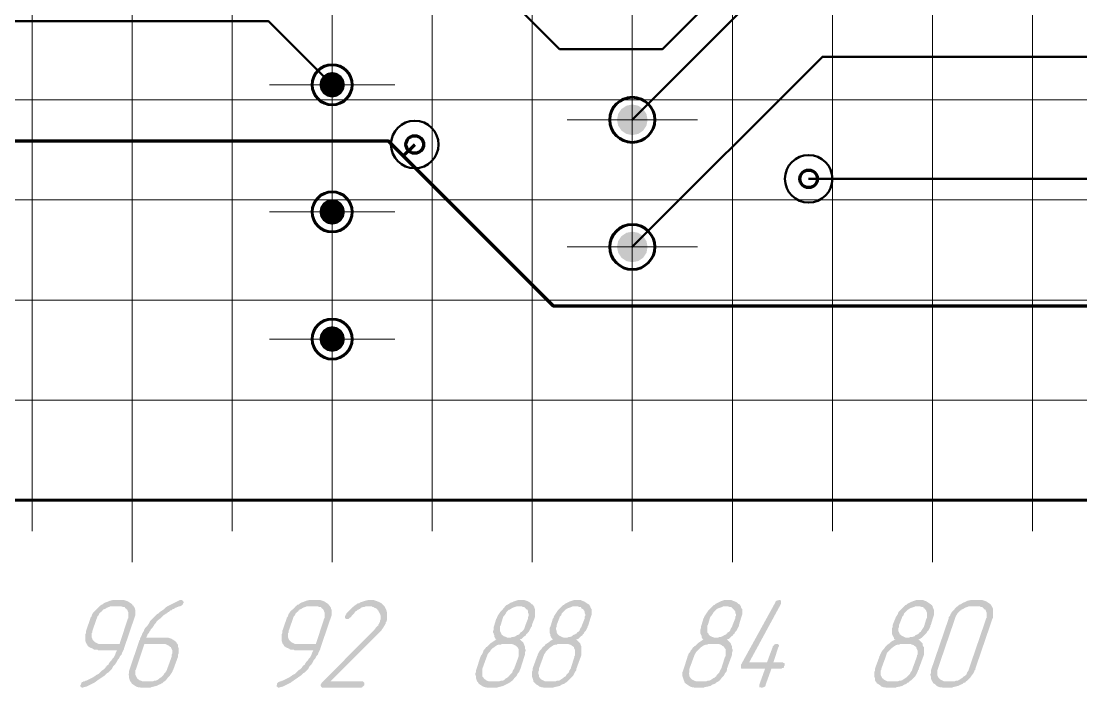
# Model space of a CAD drawing. Extents: x 260 to 1101, y 70 to 664.
# Drawn here: x 853.82 to 896.17, y 375.29 to 401.93 of the extents above; entities that cross this region are included whole.
import ezdxf

# ---------------------------------------------------------------- set-up
doc = ezdxf.new("R2010")
doc.units = 0
doc.header["$MEASUREMENT"] = 0
doc.layers.add('PDF _Геометрия', color=7, linetype='CONTINUOUS')
doc.layers.add('PDF _Сплошная заливка', color=7, linetype='CONTINUOUS')

msp = doc.modelspace()

# ---------------------------------------------------------------- hatches: boundary and pattern name
at = {"layer": 'PDF _Сплошная заливка', "transparency": 33554559}
for points in [[(866.252, 399.386), (866.252, 399.896), (866.057, 399.857), (865.892, 399.747), (865.782, 399.581), (865.743, 399.386)], [(866.252, 399.386), (866.252, 398.876), (866.447, 398.915), (866.613, 399.026), (866.723, 399.191), (866.762, 399.386)], [(878.248, 397.986), (878.859, 397.986), (878.813, 398.22), (878.681, 398.419), (878.482, 398.551), (878.248, 398.598)], [(878.248, 397.986), (878.248, 397.375), (878.482, 397.421), (878.681, 397.554), (878.813, 397.752), (878.859, 397.986)], [(866.252, 394.306), (866.252, 394.816), (866.057, 394.777), (865.892, 394.667), (865.782, 394.501), (865.743, 394.306)], [(866.252, 394.306), (866.252, 393.796), (866.447, 393.835), (866.613, 393.946), (866.723, 394.111), (866.762, 394.306)], [(878.248, 392.906), (878.859, 392.906), (878.813, 393.14), (878.681, 393.339), (878.482, 393.471), (878.248, 393.518)], [(878.248, 392.906), (878.248, 392.295), (878.482, 392.341), (878.681, 392.474), (878.813, 392.672), (878.859, 392.906)], [(866.252, 389.226), (866.252, 389.736), (866.057, 389.697), (865.892, 389.587), (865.782, 389.421), (865.743, 389.226)], [(866.252, 389.226), (866.252, 388.716), (866.447, 388.755), (866.613, 388.866), (866.723, 389.031), (866.762, 389.226)], [(867.837, 378.797), (867.862, 378.797), (867.913, 378.797), (867.989, 378.772), (868.065, 378.746), (868.167, 378.696), (868.218, 378.67), (868.243, 378.645), (868.294, 378.594), (868.345, 378.543), (868.345, 378.543), (868.345, 378.543), (868.345, 378.518), (868.37, 378.518), (868.37, 378.492), (868.395, 378.442), (868.421, 378.391), (868.446, 378.289), (868.446, 378.188), (868.446, 378.137), (868.446, 378.061), (868.446, 378.01), (868.421, 377.934), (868.421, 377.934), (868.421, 377.934), (868.395, 377.908), (868.395, 377.857), (868.37, 377.832), (868.345, 377.781), (868.294, 377.705), (868.294, 377.68), (868.294, 377.68), (868.268, 377.654), (868.243, 377.629), (868.218, 377.578), (868.167, 377.527), (868.116, 377.476), (868.065, 377.426), (866.186, 375.546), (867.456, 375.546), (867.481, 375.546), (867.507, 375.521), (867.532, 375.495), (867.532, 375.495), (867.532, 375.495), (867.532, 375.444), (867.532, 375.419), (867.532, 375.419), (867.532, 375.394), (867.507, 375.368), (867.481, 375.343), (867.456, 375.343), (867.456, 375.317), (867.405, 375.292), (867.38, 375.292), (865.882, 375.292), (865.856, 375.292), (865.831, 375.317), (865.805, 375.343), (865.805, 375.343), (865.805, 375.368), (865.78, 375.394), (865.805, 375.444), (865.805, 375.444), (865.805, 375.444), (865.831, 375.47), (865.831, 375.495), (867.913, 377.578), (867.989, 377.68), (868.065, 377.756), (868.065, 377.756), (868.065, 377.781), (868.091, 377.781), (868.091, 377.807), (868.141, 377.883), (868.167, 377.934), (868.167, 377.934), (868.167, 377.959), (868.167, 377.984), (868.192, 378.035), (868.192, 378.086), (868.192, 378.162), (868.167, 378.238), (868.141, 378.289), (868.116, 378.34), (868.091, 378.365), (868.091, 378.365), (868.091, 378.391), (868.065, 378.391), (868.065, 378.416), (868.04, 378.442), (868.014, 378.467), (867.938, 378.492), (867.938, 378.492), (867.913, 378.518), (867.887, 378.518), (867.862, 378.518), (867.837, 378.543), (867.786, 378.543), (867.71, 378.543), (867.684, 378.543), (867.634, 378.543), (867.583, 378.543), (867.532, 378.518), (867.481, 378.518), (867.405, 378.492), (867.354, 378.442), (867.329, 378.442), (867.304, 378.416), (867.278, 378.416), (867.227, 378.365), (867.176, 378.34), (867.126, 378.264), (867.05, 378.188), (866.999, 378.111), (866.999, 378.111), (866.973, 378.111), (866.948, 378.086), (866.923, 378.061), (866.923, 378.061), (866.923, 378.061), (866.897, 378.035), (866.846, 378.035), (866.846, 378.035), (866.821, 378.035), (866.796, 378.061), (866.77, 378.061), (866.77, 378.086), (866.77, 378.086), (866.77, 378.137), (866.77, 378.162), (866.796, 378.213), (866.796, 378.213), (866.796, 378.213), (866.821, 378.238), (866.821, 378.264), (866.872, 378.315), (866.923, 378.365), (866.999, 378.442), (867.075, 378.518), (867.176, 378.594), (867.278, 378.67), (867.278, 378.67), (867.278, 378.67), (867.304, 378.67), (867.329, 378.67), (867.354, 378.696), (867.43, 378.721), (867.507, 378.746), (867.583, 378.772), (867.684, 378.797), (867.786, 378.797), (867.811, 378.797)], [(884.138, 378.797), (884.163, 378.797), (884.189, 378.772), (884.189, 378.772), (884.189, 378.746), (884.189, 378.721), (884.189, 378.67), (884.189, 378.645), (882.919, 376.308), (883.63, 376.308), (883.858, 376.918), (883.858, 376.918), (883.858, 376.943), (883.884, 376.968), (883.909, 376.994), (883.909, 376.994), (883.909, 377.019), (883.935, 377.019), (883.985, 377.045), (884.011, 377.045), (884.011, 377.045), (884.036, 377.045), (884.062, 377.045), (884.087, 377.019), (884.087, 377.019), (884.112, 376.994), (884.112, 376.968), (884.087, 376.918), (883.884, 376.308), (884.265, 376.308), (884.29, 376.283), (884.316, 376.283), (884.341, 376.257), (884.341, 376.257), (884.341, 376.232), (884.341, 376.206), (884.341, 376.181), (884.341, 376.181), (884.316, 376.156), (884.316, 376.13), (884.29, 376.079), (884.265, 376.079), (884.239, 376.079), (884.214, 376.054), (884.189, 376.054), (883.808, 376.054), (883.579, 375.419), (883.579, 375.419), (883.579, 375.394), (883.554, 375.343), (883.503, 375.317), (883.503, 375.317), (883.478, 375.317), (883.452, 375.292), (883.427, 375.292), (883.401, 375.292), (883.401, 375.292), (883.376, 375.317), (883.351, 375.317), (883.325, 375.317), (883.325, 375.343), (883.325, 375.368), (883.325, 375.419), (883.554, 376.054), (882.665, 376.054), (882.64, 376.054), (882.614, 376.054), (882.589, 376.079), (882.589, 376.079), (882.589, 376.105), (882.589, 376.13), (882.589, 376.181), (882.589, 376.206), (883.96, 378.696), (883.96, 378.696), (883.96, 378.721), (883.985, 378.746), (884.011, 378.772), (884.112, 378.797), (884.112, 378.797)]]:
    msp.add_hatch(color=256, dxfattribs=at).paths.add_polyline_path(points)
at = {"layer": 'PDF _Сплошная заливка', "true_color": 0xffffff, "transparency": 33554559}
for points in [[(866.762, 399.386), (866.723, 399.581), (866.613, 399.747), (866.447, 399.857), (866.252, 399.896), (866.252, 399.386)], [(865.743, 399.386), (865.782, 399.191), (865.892, 399.026), (866.057, 398.915), (866.252, 398.876), (866.252, 399.386)], [(878.248, 398.598), (878.014, 398.551), (877.816, 398.419), (877.683, 398.22), (877.636, 397.986), (878.248, 397.986)], [(877.636, 397.986), (877.683, 397.752), (877.816, 397.554), (878.014, 397.421), (878.248, 397.375), (878.248, 397.986)], [(866.762, 394.306), (866.723, 394.501), (866.613, 394.667), (866.447, 394.777), (866.252, 394.816), (866.252, 394.306)], [(865.743, 394.306), (865.782, 394.111), (865.892, 393.946), (866.057, 393.835), (866.252, 393.796), (866.252, 394.306)], [(878.248, 393.518), (878.014, 393.471), (877.816, 393.339), (877.683, 393.14), (877.636, 392.906), (878.248, 392.906)], [(877.636, 392.906), (877.683, 392.672), (877.816, 392.474), (878.014, 392.341), (878.248, 392.295), (878.248, 392.906)], [(866.762, 389.226), (866.723, 389.421), (866.613, 389.587), (866.447, 389.697), (866.252, 389.736), (866.252, 389.226)], [(865.743, 389.226), (865.782, 389.031), (865.892, 388.866), (866.057, 388.755), (866.252, 388.716), (866.252, 389.226)]]:
    msp.add_hatch(color=7, dxfattribs=at).paths.add_polyline_path(points)
at = {"layer": 'PDF _Сплошная заливка', "transparency": 33554559}
h = msp.add_hatch(color=256, dxfattribs=at)
h.paths.add_polyline_path([(857.756, 378.543), (857.477, 378.543), (857.426, 378.543), (857.376, 378.543), (857.325, 378.518), (857.249, 378.492), (857.172, 378.442), (857.096, 378.416), (857.096, 378.391), (857.071, 378.391), (857.045, 378.34), (856.995, 378.315), (856.944, 378.264), (856.919, 378.188), (856.868, 378.137), (856.842, 378.061), (856.665, 377.553), (856.665, 377.527), (856.665, 377.502), (856.639, 377.476), (856.639, 377.426), (856.639, 377.375), (856.639, 377.324), (856.665, 377.248), (856.69, 377.197), (856.69, 377.197), (856.715, 377.172), (856.741, 377.146), (856.766, 377.121), (856.817, 377.095), (856.868, 377.07), (856.919, 377.045), (856.995, 377.045), (857.756, 377.045), (858.086, 378.061), (858.086, 378.061), (858.112, 378.086), (858.112, 378.137), (858.112, 378.162), (858.112, 378.238), (858.112, 378.289), (858.086, 378.34), (858.061, 378.416), (858.061, 378.416), (858.036, 378.416), (858.036, 378.442), (857.985, 378.467), (857.96, 378.518), (857.909, 378.518), (857.833, 378.543)], flags=0)
h.paths.add_polyline_path([(857.883, 378.797), (857.934, 378.797), (858.01, 378.772), (858.086, 378.746), (858.163, 378.696), (858.239, 378.645), (858.264, 378.619), (858.29, 378.569), (858.315, 378.569), (858.315, 378.569), (858.315, 378.543), (858.34, 378.518), (858.366, 378.467), (858.366, 378.442), (858.391, 378.391), (858.391, 378.34), (858.391, 378.213), (858.366, 378.137), (858.34, 378.061), (857.96, 376.943), (857.96, 376.943), (857.96, 376.918), (857.934, 376.892), (857.934, 376.841), (857.909, 376.791), (857.883, 376.74), (857.858, 376.689), (857.833, 376.613), (857.782, 376.562), (857.731, 376.46), (857.68, 376.41), (857.629, 376.308), (857.579, 376.232), (857.502, 376.156), (857.452, 376.054), (857.376, 375.978), (857.376, 375.978), (857.35, 375.952), (857.325, 375.927), (857.299, 375.902), (857.249, 375.876), (857.198, 375.825), (857.147, 375.775), (857.071, 375.724), (856.995, 375.673), (856.919, 375.622), (856.817, 375.546), (856.741, 375.495), (856.639, 375.444), (856.538, 375.394), (856.436, 375.343), (856.335, 375.317), (856.258, 375.292), (856.258, 375.292), (856.258, 375.292), (856.233, 375.317), (856.208, 375.343), (856.182, 375.343), (856.182, 375.368), (856.182, 375.394), (856.208, 375.419), (856.208, 375.444), (856.208, 375.444), (856.233, 375.47), (856.233, 375.495), (856.233, 375.495), (856.258, 375.521), (856.284, 375.521), (856.309, 375.546), (856.309, 375.546), (856.335, 375.546), (856.36, 375.546), (856.385, 375.571), (856.411, 375.571), (856.461, 375.597), (856.512, 375.622), (856.563, 375.648), (856.665, 375.698), (856.715, 375.724), (856.792, 375.775), (856.792, 375.775), (856.817, 375.8), (856.868, 375.825), (856.919, 375.851), (856.969, 375.902), (857.045, 375.978), (857.122, 376.029), (857.198, 376.105), (857.198, 376.13), (857.223, 376.13), (857.249, 376.181), (857.299, 376.206), (857.325, 376.257), (857.376, 376.333), (857.426, 376.384), (857.477, 376.46), (857.477, 376.46), (857.502, 376.486), (857.528, 376.511), (857.553, 376.562), (857.579, 376.613), (857.604, 376.689), (857.629, 376.74), (857.655, 376.791), (856.893, 376.791), (856.868, 376.816), (856.817, 376.816), (856.741, 376.816), (856.665, 376.867), (856.588, 376.892), (856.512, 376.943), (856.487, 376.968), (856.461, 377.019), (856.461, 377.019), (856.461, 377.019), (856.436, 377.045), (856.411, 377.095), (856.385, 377.172), (856.385, 377.248), (856.385, 377.324), (856.385, 377.426), (856.411, 377.476), (856.411, 377.553), (856.588, 378.061), (856.588, 378.061), (856.588, 378.061), (856.588, 378.086), (856.614, 378.111), (856.639, 378.162), (856.665, 378.238), (856.715, 378.315), (856.792, 378.391), (856.893, 378.492), (856.969, 378.569), (856.995, 378.569), (856.995, 378.594), (857.02, 378.594), (857.02, 378.619), (857.071, 378.619), (857.096, 378.645), (857.172, 378.696), (857.249, 378.721), (857.376, 378.772), (857.477, 378.797), (857.528, 378.797)], flags=0)
h = msp.add_hatch(color=256, dxfattribs=at)
h.paths.add_polyline_path([(859.508, 377.045), (858.747, 377.045), (858.417, 376.054), (858.417, 376.029), (858.391, 376.003), (858.391, 375.978), (858.391, 375.927), (858.391, 375.876), (858.391, 375.8), (858.417, 375.749), (858.442, 375.698), (858.442, 375.698), (858.467, 375.673), (858.467, 375.648), (858.518, 375.622), (858.544, 375.597), (858.62, 375.571), (858.67, 375.546), (858.747, 375.546), (859.026, 375.546), (859.077, 375.546), (859.128, 375.571), (859.178, 375.571), (859.254, 375.597), (859.331, 375.648), (859.381, 375.698), (859.407, 375.698), (859.432, 375.724), (859.458, 375.749), (859.508, 375.8), (859.534, 375.851), (859.585, 375.902), (859.635, 375.978), (859.661, 376.054), (859.838, 376.537), (859.838, 376.562), (859.838, 376.587), (859.838, 376.613), (859.864, 376.664), (859.864, 376.714), (859.864, 376.791), (859.838, 376.841), (859.813, 376.892), (859.813, 376.918), (859.788, 376.918), (859.762, 376.943), (859.737, 376.968), (859.686, 376.994), (859.635, 377.019), (859.585, 377.045)], flags=0)
h.paths.add_polyline_path([(860.27, 378.797), (860.27, 378.772), (860.295, 378.746), (860.295, 378.746), (860.321, 378.721), (860.321, 378.696), (860.295, 378.67), (860.295, 378.67), (860.295, 378.645), (860.27, 378.619), (860.27, 378.619), (860.27, 378.594), (860.245, 378.594), (860.219, 378.569), (860.169, 378.543), (860.118, 378.543), (860.067, 378.518), (859.94, 378.467), (859.94, 378.442), (859.915, 378.442), (859.889, 378.442), (859.864, 378.416), (859.838, 378.391), (859.788, 378.391), (859.712, 378.315), (859.686, 378.315), (859.661, 378.289), (859.635, 378.264), (859.585, 378.238), (859.508, 378.188), (859.458, 378.137), (859.381, 378.061), (859.28, 377.984), (859.28, 377.984), (859.254, 377.959), (859.229, 377.934), (859.204, 377.883), (859.153, 377.832), (859.128, 377.781), (859.077, 377.705), (859.026, 377.654), (859.001, 377.629), (859.001, 377.603), (858.975, 377.578), (858.95, 377.527), (858.924, 377.476), (858.874, 377.426), (858.848, 377.349), (858.823, 377.299), (859.61, 377.299), (859.635, 377.299), (859.686, 377.299), (859.762, 377.273), (859.838, 377.248), (859.915, 377.197), (859.991, 377.146), (860.016, 377.121), (860.042, 377.07), (860.042, 377.07), (860.067, 377.045), (860.092, 376.994), (860.092, 376.943), (860.118, 376.867), (860.118, 376.765), (860.118, 376.664), (860.092, 376.613), (860.092, 376.537), (859.915, 376.054), (859.915, 376.029), (859.915, 376.029), (859.889, 376.003), (859.889, 376.003), (859.864, 375.927), (859.813, 375.851), (859.762, 375.775), (859.686, 375.698), (859.61, 375.597), (859.508, 375.521), (859.508, 375.521), (859.483, 375.495), (859.483, 375.495), (859.458, 375.47), (859.432, 375.47), (859.407, 375.444), (859.331, 375.419), (859.229, 375.368), (859.128, 375.343), (859.026, 375.317), (858.975, 375.292), (858.899, 375.292), (858.62, 375.292), (858.62, 375.292), (858.544, 375.317), (858.493, 375.317), (858.417, 375.343), (858.34, 375.394), (858.264, 375.444), (858.239, 375.47), (858.213, 375.521), (858.213, 375.521), (858.213, 375.521), (858.188, 375.546), (858.163, 375.597), (858.137, 375.673), (858.137, 375.749), (858.112, 375.825), (858.137, 375.876), (858.137, 375.927), (858.137, 375.978), (858.163, 376.054), (858.544, 377.172), (858.544, 377.172), (858.544, 377.197), (858.569, 377.197), (858.569, 377.248), (858.594, 377.299), (858.62, 377.349), (858.645, 377.4), (858.67, 377.476), (858.721, 377.553), (858.747, 377.629), (858.797, 377.705), (858.874, 377.781), (858.924, 377.857), (858.975, 377.959), (859.051, 378.035), (859.128, 378.111), (859.128, 378.111), (859.153, 378.137), (859.178, 378.162), (859.204, 378.188), (859.254, 378.238), (859.305, 378.264), (859.356, 378.315), (859.432, 378.365), (859.508, 378.416), (859.585, 378.492), (859.661, 378.543), (859.762, 378.594), (859.864, 378.645), (859.965, 378.696), (860.067, 378.746), (860.169, 378.797), (860.219, 378.797), (860.245, 378.797)], flags=0)
h = msp.add_hatch(color=256, dxfattribs=at)
h.paths.add_polyline_path([(865.602, 378.543), (865.323, 378.543), (865.272, 378.543), (865.221, 378.543), (865.171, 378.518), (865.094, 378.492), (865.018, 378.442), (864.942, 378.416), (864.942, 378.391), (864.917, 378.391), (864.891, 378.34), (864.841, 378.315), (864.79, 378.264), (864.764, 378.188), (864.714, 378.137), (864.688, 378.061), (864.51, 377.553), (864.51, 377.527), (864.51, 377.502), (864.485, 377.476), (864.485, 377.426), (864.485, 377.375), (864.485, 377.324), (864.51, 377.248), (864.536, 377.197), (864.536, 377.197), (864.561, 377.172), (864.587, 377.146), (864.612, 377.121), (864.663, 377.095), (864.714, 377.07), (864.764, 377.045), (864.841, 377.045), (865.602, 377.045), (865.932, 378.061), (865.932, 378.061), (865.958, 378.086), (865.958, 378.137), (865.958, 378.162), (865.958, 378.238), (865.958, 378.289), (865.932, 378.34), (865.907, 378.416), (865.907, 378.416), (865.882, 378.416), (865.882, 378.442), (865.831, 378.467), (865.805, 378.518), (865.755, 378.518), (865.678, 378.543)], flags=0)
h.paths.add_polyline_path([(865.729, 378.797), (865.78, 378.797), (865.856, 378.772), (865.932, 378.746), (866.009, 378.696), (866.085, 378.645), (866.11, 378.619), (866.135, 378.569), (866.161, 378.569), (866.161, 378.569), (866.161, 378.543), (866.186, 378.518), (866.212, 378.467), (866.212, 378.442), (866.237, 378.391), (866.237, 378.34), (866.237, 378.213), (866.212, 378.137), (866.186, 378.061), (865.805, 376.943), (865.805, 376.943), (865.805, 376.918), (865.78, 376.892), (865.78, 376.841), (865.755, 376.791), (865.729, 376.74), (865.704, 376.689), (865.678, 376.613), (865.628, 376.562), (865.577, 376.46), (865.526, 376.41), (865.475, 376.308), (865.425, 376.232), (865.348, 376.156), (865.298, 376.054), (865.221, 375.978), (865.221, 375.978), (865.196, 375.952), (865.171, 375.927), (865.145, 375.902), (865.094, 375.876), (865.044, 375.825), (864.993, 375.775), (864.917, 375.724), (864.841, 375.673), (864.764, 375.622), (864.663, 375.546), (864.587, 375.495), (864.485, 375.444), (864.383, 375.394), (864.282, 375.343), (864.18, 375.317), (864.104, 375.292), (864.104, 375.292), (864.104, 375.292), (864.079, 375.317), (864.053, 375.343), (864.028, 375.343), (864.028, 375.368), (864.028, 375.394), (864.053, 375.419), (864.053, 375.444), (864.053, 375.444), (864.053, 375.47), (864.079, 375.495), (864.079, 375.495), (864.104, 375.521), (864.13, 375.521), (864.155, 375.546), (864.155, 375.546), (864.18, 375.546), (864.206, 375.546), (864.231, 375.571), (864.257, 375.571), (864.307, 375.597), (864.358, 375.622), (864.409, 375.648), (864.51, 375.698), (864.561, 375.724), (864.637, 375.775), (864.637, 375.775), (864.663, 375.8), (864.714, 375.825), (864.764, 375.851), (864.815, 375.902), (864.891, 375.978), (864.967, 376.029), (865.044, 376.105), (865.044, 376.13), (865.069, 376.13), (865.094, 376.181), (865.145, 376.206), (865.171, 376.257), (865.221, 376.333), (865.272, 376.384), (865.323, 376.46), (865.323, 376.46), (865.348, 376.486), (865.374, 376.511), (865.399, 376.562), (865.425, 376.613), (865.45, 376.689), (865.475, 376.74), (865.501, 376.791), (864.739, 376.791), (864.714, 376.816), (864.663, 376.816), (864.587, 376.816), (864.51, 376.867), (864.434, 376.892), (864.358, 376.943), (864.333, 376.968), (864.307, 377.019), (864.307, 377.019), (864.307, 377.019), (864.282, 377.045), (864.257, 377.095), (864.231, 377.172), (864.231, 377.248), (864.231, 377.324), (864.231, 377.426), (864.257, 377.476), (864.257, 377.553), (864.434, 378.061), (864.434, 378.061), (864.434, 378.061), (864.434, 378.086), (864.46, 378.111), (864.485, 378.162), (864.51, 378.238), (864.561, 378.315), (864.637, 378.391), (864.739, 378.492), (864.815, 378.569), (864.841, 378.569), (864.841, 378.594), (864.866, 378.594), (864.866, 378.619), (864.917, 378.619), (864.942, 378.645), (865.018, 378.696), (865.094, 378.721), (865.221, 378.772), (865.323, 378.797), (865.374, 378.797)], flags=0)
h = msp.add_hatch(color=256, dxfattribs=at)
h.paths.add_polyline_path([(873.753, 378.543), (873.702, 378.543), (873.677, 378.543), (873.626, 378.543), (873.55, 378.518), (873.473, 378.492), (873.423, 378.467), (873.347, 378.416), (873.321, 378.416), (873.296, 378.391), (873.27, 378.365), (873.22, 378.315), (873.194, 378.264), (873.143, 378.188), (873.093, 378.137), (873.067, 378.061), (872.991, 377.807), (872.991, 377.781), (872.966, 377.756), (872.966, 377.73), (872.966, 377.68), (872.966, 377.629), (872.966, 377.553), (872.991, 377.502), (873.016, 377.451), (873.016, 377.426), (873.016, 377.426), (873.042, 377.4), (873.093, 377.375), (873.118, 377.349), (873.194, 377.324), (873.245, 377.299), (873.321, 377.299), (873.347, 377.299), (873.397, 377.299), (873.448, 377.324), (873.499, 377.324), (873.575, 377.349), (873.651, 377.4), (873.727, 377.426), (873.727, 377.451), (873.753, 377.451), (873.778, 377.502), (873.829, 377.527), (873.88, 377.578), (873.931, 377.654), (873.956, 377.73), (873.981, 377.807), (874.083, 378.061), (874.083, 378.061), (874.083, 378.086), (874.083, 378.137), (874.108, 378.162), (874.108, 378.238), (874.083, 378.289), (874.083, 378.34), (874.057, 378.416), (874.032, 378.416), (874.032, 378.416), (874.007, 378.442), (873.981, 378.467), (873.931, 378.518), (873.88, 378.518), (873.829, 378.543)], flags=0)
h.paths.add_polyline_path([(873.347, 377.045), (873.067, 377.045), (873.042, 377.045), (872.991, 377.019), (872.915, 377.019), (872.839, 376.994), (872.763, 376.943), (872.712, 376.892), (872.686, 376.892), (872.661, 376.867), (872.636, 376.841), (872.585, 376.791), (872.559, 376.74), (872.509, 376.689), (872.458, 376.613), (872.432, 376.537), (872.255, 376.054), (872.255, 376.029), (872.255, 376.003), (872.255, 375.978), (872.255, 375.927), (872.255, 375.876), (872.255, 375.8), (872.255, 375.749), (872.306, 375.698), (872.306, 375.698), (872.306, 375.673), (872.331, 375.648), (872.382, 375.622), (872.407, 375.597), (872.458, 375.571), (872.534, 375.546), (872.585, 375.546), (872.89, 375.546), (872.915, 375.546), (872.991, 375.571), (873.042, 375.571), (873.118, 375.597), (873.169, 375.648), (873.245, 375.698), (873.27, 375.698), (873.27, 375.724), (873.321, 375.749), (873.347, 375.8), (873.397, 375.851), (873.448, 375.902), (873.473, 375.978), (873.524, 376.054), (873.702, 376.537), (873.702, 376.562), (873.702, 376.587), (873.702, 376.613), (873.702, 376.664), (873.702, 376.714), (873.702, 376.791), (873.702, 376.841), (873.677, 376.892), (873.651, 376.918), (873.651, 376.918), (873.626, 376.943), (873.601, 376.968), (873.55, 376.994), (873.499, 377.019), (873.423, 377.045)], flags=0)
h.paths.add_polyline_path([(873.88, 378.797), (873.931, 378.797), (874.007, 378.772), (874.083, 378.746), (874.159, 378.696), (874.21, 378.645), (874.261, 378.619), (874.286, 378.594), (874.286, 378.569), (874.286, 378.569), (874.311, 378.543), (874.337, 378.518), (874.337, 378.467), (874.362, 378.442), (874.362, 378.391), (874.362, 378.34), (874.362, 378.213), (874.362, 378.137), (874.337, 378.061), (874.235, 377.807), (874.235, 377.781), (874.235, 377.756), (874.21, 377.73), (874.184, 377.68), (874.159, 377.629), (874.134, 377.578), (874.108, 377.527), (874.057, 377.476), (874.057, 377.451), (874.032, 377.451), (874.007, 377.426), (873.981, 377.375), (873.931, 377.349), (873.88, 377.299), (873.829, 377.248), (873.753, 377.222), (873.753, 377.197), (873.778, 377.197), (873.804, 377.172), (873.829, 377.146), (873.88, 377.121), (873.905, 377.07), (873.931, 376.994), (873.956, 376.943), (873.956, 376.943), (873.956, 376.918), (873.956, 376.867), (873.981, 376.816), (873.981, 376.765), (873.956, 376.689), (873.956, 376.613), (873.931, 376.537), (873.778, 376.054), (873.778, 376.029), (873.753, 376.029), (873.753, 376.003), (873.753, 376.003), (873.727, 375.927), (873.677, 375.876), (873.626, 375.775), (873.55, 375.698), (873.473, 375.597), (873.372, 375.521), (873.372, 375.521), (873.347, 375.495), (873.347, 375.495), (873.321, 375.495), (873.296, 375.47), (873.245, 375.444), (873.194, 375.419), (873.093, 375.368), (872.991, 375.343), (872.89, 375.317), (872.813, 375.292), (872.763, 375.292), (872.483, 375.292), (872.458, 375.292), (872.407, 375.317), (872.356, 375.317), (872.28, 375.343), (872.204, 375.394), (872.128, 375.444), (872.102, 375.47), (872.077, 375.521), (872.077, 375.521), (872.052, 375.521), (872.052, 375.546), (872.026, 375.597), (872.001, 375.673), (872.001, 375.749), (871.975, 375.825), (871.975, 375.876), (872.001, 375.927), (872.001, 375.978), (872.026, 376.054), (872.179, 376.537), (872.204, 376.562), (872.204, 376.587), (872.229, 376.613), (872.255, 376.664), (872.28, 376.714), (872.306, 376.791), (872.356, 376.841), (872.407, 376.918), (872.432, 376.918), (872.458, 376.943), (872.483, 376.968), (872.534, 377.019), (872.585, 377.07), (872.661, 377.121), (872.737, 377.172), (872.813, 377.222), (872.813, 377.222), (872.788, 377.222), (872.788, 377.248), (872.763, 377.273), (872.737, 377.324), (872.737, 377.375), (872.712, 377.426), (872.712, 377.476), (872.712, 377.476), (872.686, 377.502), (872.686, 377.527), (872.686, 377.578), (872.712, 377.603), (872.712, 377.68), (872.712, 377.73), (872.737, 377.807), (872.813, 378.061), (872.813, 378.061), (872.839, 378.061), (872.839, 378.086), (872.839, 378.111), (872.864, 378.162), (872.915, 378.238), (872.966, 378.315), (873.042, 378.391), (873.118, 378.492), (873.22, 378.594), (873.22, 378.594), (873.245, 378.594), (873.27, 378.619), (873.321, 378.645), (873.347, 378.67), (873.397, 378.696), (873.473, 378.721), (873.524, 378.746), (873.677, 378.797), (873.753, 378.797), (873.854, 378.797)], flags=0)
h = msp.add_hatch(color=256, dxfattribs=at)
h.paths.add_polyline_path([(875.987, 378.543), (875.962, 378.543), (875.911, 378.543), (875.86, 378.543), (875.81, 378.518), (875.733, 378.492), (875.657, 378.467), (875.581, 378.416), (875.581, 378.416), (875.556, 378.391), (875.53, 378.365), (875.479, 378.315), (875.429, 378.264), (875.403, 378.188), (875.352, 378.137), (875.327, 378.061), (875.226, 377.807), (875.226, 377.781), (875.226, 377.756), (875.226, 377.73), (875.2, 377.68), (875.2, 377.629), (875.226, 377.553), (875.226, 377.502), (875.251, 377.451), (875.276, 377.426), (875.276, 377.426), (875.302, 377.4), (875.327, 377.375), (875.378, 377.349), (875.429, 377.324), (875.505, 377.299), (875.581, 377.299), (875.606, 377.299), (875.657, 377.299), (875.708, 377.324), (875.759, 377.324), (875.835, 377.349), (875.886, 377.4), (875.962, 377.426), (875.987, 377.451), (876.013, 377.451), (876.038, 377.502), (876.089, 377.527), (876.14, 377.578), (876.165, 377.654), (876.216, 377.73), (876.241, 377.807), (876.343, 378.061), (876.343, 378.061), (876.343, 378.086), (876.343, 378.137), (876.368, 378.162), (876.368, 378.238), (876.343, 378.289), (876.343, 378.34), (876.292, 378.416), (876.292, 378.416), (876.292, 378.416), (876.267, 378.442), (876.216, 378.467), (876.19, 378.518), (876.14, 378.518), (876.063, 378.543)], flags=0)
h.paths.add_polyline_path([(875.606, 377.045), (875.327, 377.045), (875.276, 377.045), (875.226, 377.019), (875.175, 377.019), (875.099, 376.994), (875.022, 376.943), (874.946, 376.892), (874.946, 376.892), (874.921, 376.867), (874.895, 376.841), (874.845, 376.791), (874.794, 376.74), (874.768, 376.689), (874.718, 376.613), (874.692, 376.537), (874.515, 376.054), (874.515, 376.029), (874.515, 376.003), (874.515, 375.978), (874.489, 375.927), (874.489, 375.876), (874.515, 375.8), (874.515, 375.749), (874.54, 375.698), (874.565, 375.698), (874.565, 375.673), (874.591, 375.648), (874.616, 375.622), (874.667, 375.597), (874.718, 375.571), (874.768, 375.546), (874.845, 375.546), (875.149, 375.546), (875.175, 375.546), (875.226, 375.571), (875.302, 375.571), (875.352, 375.597), (875.429, 375.648), (875.505, 375.698), (875.505, 375.698), (875.53, 375.724), (875.581, 375.749), (875.606, 375.8), (875.657, 375.851), (875.708, 375.902), (875.733, 375.978), (875.784, 376.054), (875.936, 376.537), (875.936, 376.562), (875.962, 376.587), (875.962, 376.613), (875.962, 376.664), (875.962, 376.714), (875.962, 376.791), (875.936, 376.841), (875.911, 376.892), (875.911, 376.918), (875.886, 376.918), (875.886, 376.943), (875.835, 376.968), (875.81, 376.994), (875.759, 377.019), (875.683, 377.045)], flags=0)
h.paths.add_polyline_path([(876.14, 378.797), (876.19, 378.797), (876.241, 378.772), (876.317, 378.746), (876.394, 378.696), (876.47, 378.645), (876.52, 378.619), (876.546, 378.594), (876.546, 378.569), (876.546, 378.569), (876.571, 378.543), (876.571, 378.518), (876.597, 378.467), (876.622, 378.442), (876.622, 378.391), (876.622, 378.34), (876.622, 378.213), (876.597, 378.137), (876.571, 378.061), (876.495, 377.807), (876.495, 377.781), (876.47, 377.756), (876.47, 377.73), (876.444, 377.68), (876.419, 377.629), (876.394, 377.578), (876.343, 377.527), (876.317, 377.476), (876.317, 377.451), (876.292, 377.451), (876.267, 377.426), (876.241, 377.375), (876.19, 377.349), (876.14, 377.299), (876.089, 377.248), (876.013, 377.222), (876.013, 377.197), (876.038, 377.197), (876.063, 377.172), (876.089, 377.146), (876.114, 377.121), (876.165, 377.07), (876.19, 376.994), (876.216, 376.943), (876.216, 376.943), (876.216, 376.918), (876.216, 376.867), (876.216, 376.816), (876.216, 376.765), (876.216, 376.689), (876.216, 376.613), (876.19, 376.537), (876.013, 376.054), (876.013, 376.029), (876.013, 376.029), (876.013, 376.003), (876.013, 376.003), (875.962, 375.927), (875.936, 375.876), (875.886, 375.775), (875.81, 375.698), (875.708, 375.597), (875.632, 375.521), (875.606, 375.521), (875.606, 375.495), (875.581, 375.495), (875.581, 375.495), (875.556, 375.47), (875.505, 375.444), (875.429, 375.419), (875.352, 375.368), (875.251, 375.343), (875.124, 375.317), (875.073, 375.292), (875.022, 375.292), (874.743, 375.292), (874.718, 375.292), (874.667, 375.317), (874.616, 375.317), (874.54, 375.343), (874.464, 375.394), (874.388, 375.444), (874.362, 375.47), (874.311, 375.521), (874.311, 375.521), (874.311, 375.521), (874.286, 375.546), (874.286, 375.597), (874.261, 375.673), (874.235, 375.749), (874.235, 375.825), (874.235, 375.876), (874.235, 375.927), (874.261, 375.978), (874.261, 376.054), (874.438, 376.537), (874.438, 376.562), (874.464, 376.587), (874.464, 376.613), (874.489, 376.664), (874.515, 376.714), (874.565, 376.791), (874.616, 376.841), (874.667, 376.918), (874.692, 376.918), (874.692, 376.943), (874.743, 376.968), (874.768, 377.019), (874.845, 377.07), (874.921, 377.121), (874.972, 377.172), (875.073, 377.222), (875.073, 377.222), (875.048, 377.222), (875.048, 377.248), (875.022, 377.273), (874.997, 377.324), (874.972, 377.375), (874.972, 377.426), (874.946, 377.476), (874.946, 377.476), (874.946, 377.502), (874.946, 377.527), (874.946, 377.578), (874.946, 377.603), (874.946, 377.68), (874.972, 377.73), (874.997, 377.807), (875.073, 378.061), (875.073, 378.061), (875.073, 378.061), (875.099, 378.086), (875.099, 378.111), (875.124, 378.162), (875.175, 378.238), (875.226, 378.315), (875.276, 378.391), (875.378, 378.492), (875.479, 378.594), (875.479, 378.594), (875.505, 378.594), (875.53, 378.619), (875.556, 378.645), (875.606, 378.67), (875.657, 378.696), (875.708, 378.721), (875.759, 378.746), (875.911, 378.797), (876.013, 378.797), (876.114, 378.797)], flags=0)
h = msp.add_hatch(color=256, dxfattribs=at)
h.paths.add_polyline_path([(882.03, 378.543), (881.98, 378.543), (881.954, 378.543), (881.878, 378.543), (881.827, 378.518), (881.751, 378.492), (881.675, 378.467), (881.599, 378.416), (881.599, 378.416), (881.573, 378.391), (881.548, 378.365), (881.497, 378.315), (881.472, 378.264), (881.421, 378.188), (881.37, 378.137), (881.345, 378.061), (881.269, 377.807), (881.243, 377.781), (881.243, 377.756), (881.243, 377.73), (881.243, 377.68), (881.243, 377.629), (881.243, 377.553), (881.243, 377.502), (881.294, 377.451), (881.294, 377.426), (881.294, 377.426), (881.319, 377.4), (881.345, 377.375), (881.396, 377.349), (881.446, 377.324), (881.523, 377.299), (881.599, 377.299), (881.624, 377.299), (881.675, 377.299), (881.726, 377.324), (881.776, 377.324), (881.853, 377.349), (881.929, 377.4), (882.005, 377.426), (882.005, 377.451), (882.03, 377.451), (882.056, 377.502), (882.107, 377.527), (882.157, 377.578), (882.183, 377.654), (882.233, 377.73), (882.259, 377.807), (882.36, 378.061), (882.36, 378.061), (882.36, 378.086), (882.36, 378.137), (882.386, 378.162), (882.386, 378.238), (882.36, 378.289), (882.36, 378.34), (882.31, 378.416), (882.31, 378.416), (882.31, 378.416), (882.284, 378.442), (882.259, 378.467), (882.208, 378.518), (882.157, 378.518), (882.081, 378.543)], flags=0)
h.paths.add_polyline_path([(881.624, 377.045), (881.345, 377.045), (881.294, 377.045), (881.243, 377.019), (881.192, 377.019), (881.116, 376.994), (881.04, 376.943), (880.964, 376.892), (880.964, 376.892), (880.938, 376.867), (880.913, 376.841), (880.862, 376.791), (880.812, 376.74), (880.786, 376.689), (880.735, 376.613), (880.71, 376.537), (880.532, 376.054), (880.532, 376.029), (880.532, 376.003), (880.532, 375.978), (880.532, 375.927), (880.507, 375.876), (880.532, 375.8), (880.532, 375.749), (880.558, 375.698), (880.583, 375.698), (880.583, 375.673), (880.608, 375.648), (880.634, 375.622), (880.685, 375.597), (880.735, 375.571), (880.812, 375.546), (880.862, 375.546), (881.167, 375.546), (881.192, 375.546), (881.243, 375.571), (881.319, 375.571), (881.37, 375.597), (881.446, 375.648), (881.523, 375.698), (881.548, 375.698), (881.548, 375.724), (881.599, 375.749), (881.624, 375.8), (881.675, 375.851), (881.726, 375.902), (881.751, 375.978), (881.802, 376.054), (881.954, 376.537), (881.98, 376.562), (881.98, 376.587), (881.98, 376.613), (881.98, 376.664), (881.98, 376.714), (881.98, 376.791), (881.98, 376.841), (881.929, 376.892), (881.929, 376.918), (881.929, 376.918), (881.903, 376.943), (881.853, 376.968), (881.827, 376.994), (881.776, 377.019), (881.7, 377.045)], flags=0)
h.paths.add_polyline_path([(882.157, 378.797), (882.208, 378.797), (882.259, 378.772), (882.335, 378.746), (882.437, 378.696), (882.487, 378.645), (882.538, 378.619), (882.564, 378.594), (882.564, 378.569), (882.564, 378.569), (882.589, 378.543), (882.589, 378.518), (882.614, 378.467), (882.64, 378.442), (882.64, 378.391), (882.64, 378.34), (882.64, 378.213), (882.614, 378.137), (882.589, 378.061), (882.513, 377.807), (882.513, 377.781), (882.513, 377.756), (882.487, 377.73), (882.462, 377.68), (882.437, 377.629), (882.411, 377.578), (882.36, 377.527), (882.335, 377.476), (882.335, 377.451), (882.31, 377.451), (882.284, 377.426), (882.259, 377.375), (882.208, 377.349), (882.157, 377.299), (882.107, 377.248), (882.03, 377.222), (882.03, 377.197), (882.056, 377.197), (882.081, 377.172), (882.107, 377.146), (882.132, 377.121), (882.183, 377.07), (882.208, 376.994), (882.233, 376.943), (882.233, 376.943), (882.233, 376.918), (882.233, 376.867), (882.259, 376.816), (882.259, 376.765), (882.233, 376.689), (882.233, 376.613), (882.208, 376.537), (882.03, 376.054), (882.03, 376.029), (882.03, 376.029), (882.03, 376.003), (882.03, 376.003), (882.005, 375.927), (881.954, 375.876), (881.903, 375.775), (881.827, 375.698), (881.751, 375.597), (881.649, 375.521), (881.624, 375.521), (881.624, 375.495), (881.599, 375.495), (881.599, 375.495), (881.573, 375.47), (881.523, 375.444), (881.446, 375.419), (881.37, 375.368), (881.269, 375.343), (881.142, 375.317), (881.091, 375.292), (881.04, 375.292), (880.761, 375.292), (880.735, 375.292), (880.685, 375.317), (880.634, 375.317), (880.558, 375.343), (880.481, 375.394), (880.405, 375.444), (880.38, 375.47), (880.329, 375.521), (880.329, 375.521), (880.329, 375.521), (880.329, 375.546), (880.304, 375.597), (880.278, 375.673), (880.253, 375.749), (880.253, 375.825), (880.253, 375.876), (880.253, 375.927), (880.278, 375.978), (880.304, 376.054), (880.456, 376.537), (880.456, 376.562), (880.481, 376.587), (880.481, 376.613), (880.507, 376.664), (880.558, 376.714), (880.583, 376.791), (880.634, 376.841), (880.685, 376.918), (880.71, 376.918), (880.71, 376.943), (880.761, 376.968), (880.812, 377.019), (880.862, 377.07), (880.938, 377.121), (881.015, 377.172), (881.091, 377.222), (881.091, 377.222), (881.065, 377.222), (881.065, 377.248), (881.04, 377.273), (881.015, 377.324), (881.015, 377.375), (880.989, 377.426), (880.964, 377.476), (880.964, 377.476), (880.964, 377.502), (880.964, 377.527), (880.964, 377.578), (880.964, 377.603), (880.989, 377.68), (880.989, 377.73), (881.015, 377.807), (881.091, 378.061), (881.091, 378.061), (881.091, 378.061), (881.116, 378.086), (881.116, 378.111), (881.142, 378.162), (881.192, 378.238), (881.243, 378.315), (881.294, 378.391), (881.396, 378.492), (881.497, 378.594), (881.497, 378.594), (881.523, 378.594), (881.548, 378.619), (881.573, 378.645), (881.624, 378.67), (881.675, 378.696), (881.726, 378.721), (881.776, 378.746), (881.929, 378.797), (882.03, 378.797), (882.132, 378.797)], flags=0)
h = msp.add_hatch(color=256, dxfattribs=at)
h.paths.add_polyline_path([(889.673, 378.543), (889.648, 378.543), (889.597, 378.543), (889.546, 378.543), (889.495, 378.518), (889.419, 378.492), (889.343, 378.467), (889.267, 378.416), (889.267, 378.416), (889.241, 378.391), (889.216, 378.365), (889.165, 378.315), (889.114, 378.264), (889.089, 378.188), (889.038, 378.137), (889.013, 378.061), (888.911, 377.807), (888.911, 377.781), (888.911, 377.756), (888.911, 377.73), (888.886, 377.68), (888.886, 377.629), (888.886, 377.553), (888.911, 377.502), (888.937, 377.451), (888.937, 377.426), (888.962, 377.426), (888.988, 377.4), (889.013, 377.375), (889.064, 377.349), (889.114, 377.324), (889.165, 377.299), (889.241, 377.299), (889.292, 377.299), (889.318, 377.299), (889.368, 377.324), (889.445, 377.324), (889.521, 377.349), (889.571, 377.4), (889.648, 377.426), (889.673, 377.451), (889.698, 377.451), (889.724, 377.502), (889.775, 377.527), (889.8, 377.578), (889.851, 377.654), (889.902, 377.73), (889.927, 377.807), (890.003, 378.061), (890.029, 378.061), (890.029, 378.086), (890.029, 378.137), (890.029, 378.162), (890.029, 378.238), (890.029, 378.289), (890.003, 378.34), (889.978, 378.416), (889.978, 378.416), (889.952, 378.416), (889.952, 378.442), (889.902, 378.467), (889.876, 378.518), (889.825, 378.518), (889.749, 378.543)], flags=0)
h.paths.add_polyline_path([(889.292, 377.045), (889.013, 377.045), (888.962, 377.045), (888.911, 377.019), (888.86, 377.019), (888.784, 376.994), (888.708, 376.943), (888.632, 376.892), (888.632, 376.892), (888.607, 376.867), (888.581, 376.841), (888.53, 376.791), (888.48, 376.74), (888.429, 376.689), (888.404, 376.613), (888.378, 376.537), (888.2, 376.054), (888.2, 376.029), (888.2, 376.003), (888.175, 375.978), (888.175, 375.927), (888.175, 375.876), (888.175, 375.8), (888.2, 375.749), (888.226, 375.698), (888.226, 375.698), (888.251, 375.673), (888.277, 375.648), (888.302, 375.622), (888.353, 375.597), (888.404, 375.571), (888.454, 375.546), (888.53, 375.546), (888.81, 375.546), (888.86, 375.546), (888.911, 375.571), (888.962, 375.571), (889.038, 375.597), (889.114, 375.648), (889.191, 375.698), (889.191, 375.698), (889.216, 375.724), (889.241, 375.749), (889.292, 375.8), (889.343, 375.851), (889.368, 375.902), (889.419, 375.978), (889.445, 376.054), (889.622, 376.537), (889.622, 376.562), (889.622, 376.587), (889.648, 376.613), (889.648, 376.664), (889.648, 376.714), (889.648, 376.791), (889.622, 376.841), (889.597, 376.892), (889.597, 376.918), (889.571, 376.918), (889.571, 376.943), (889.521, 376.968), (889.495, 376.994), (889.419, 377.019), (889.368, 377.045)], flags=0)
h.paths.add_polyline_path([(889.8, 378.797), (889.876, 378.797), (889.927, 378.772), (890.003, 378.746), (890.079, 378.696), (890.155, 378.645), (890.181, 378.619), (890.232, 378.594), (890.232, 378.569), (890.232, 378.569), (890.257, 378.543), (890.257, 378.518), (890.282, 378.467), (890.282, 378.442), (890.308, 378.391), (890.308, 378.34), (890.308, 378.213), (890.282, 378.137), (890.257, 378.061), (890.181, 377.807), (890.155, 377.781), (890.155, 377.756), (890.155, 377.73), (890.13, 377.68), (890.105, 377.629), (890.079, 377.578), (890.029, 377.527), (890.003, 377.476), (889.978, 377.451), (889.978, 377.451), (889.952, 377.426), (889.902, 377.375), (889.876, 377.349), (889.825, 377.299), (889.749, 377.248), (889.698, 377.222), (889.698, 377.197), (889.724, 377.197), (889.749, 377.172), (889.775, 377.146), (889.8, 377.121), (889.851, 377.07), (889.851, 376.994), (889.876, 376.943), (889.876, 376.943), (889.902, 376.918), (889.902, 376.867), (889.902, 376.816), (889.902, 376.765), (889.902, 376.689), (889.902, 376.613), (889.876, 376.537), (889.698, 376.054), (889.698, 376.029), (889.698, 376.029), (889.698, 376.003), (889.673, 376.003), (889.648, 375.927), (889.622, 375.876), (889.571, 375.775), (889.495, 375.698), (889.394, 375.597), (889.292, 375.521), (889.292, 375.521), (889.292, 375.495), (889.267, 375.495), (889.241, 375.495), (889.216, 375.47), (889.191, 375.444), (889.114, 375.419), (889.038, 375.368), (888.937, 375.343), (888.81, 375.317), (888.759, 375.292), (888.708, 375.292), (888.429, 375.292), (888.404, 375.292), (888.353, 375.317), (888.277, 375.317), (888.2, 375.343), (888.15, 375.394), (888.073, 375.444), (888.023, 375.47), (887.997, 375.521), (887.997, 375.521), (887.997, 375.521), (887.972, 375.546), (887.946, 375.597), (887.946, 375.673), (887.921, 375.749), (887.921, 375.825), (887.921, 375.876), (887.921, 375.927), (887.946, 375.978), (887.946, 376.054), (888.124, 376.537), (888.124, 376.562), (888.15, 376.587), (888.15, 376.613), (888.175, 376.664), (888.2, 376.714), (888.251, 376.791), (888.302, 376.841), (888.353, 376.918), (888.353, 376.918), (888.378, 376.943), (888.404, 376.968), (888.454, 377.019), (888.53, 377.07), (888.581, 377.121), (888.657, 377.172), (888.759, 377.222), (888.734, 377.222), (888.734, 377.222), (888.708, 377.248), (888.708, 377.273), (888.683, 377.324), (888.657, 377.375), (888.632, 377.426), (888.632, 377.476), (888.632, 377.476), (888.632, 377.502), (888.632, 377.527), (888.632, 377.578), (888.632, 377.603), (888.632, 377.68), (888.657, 377.73), (888.657, 377.807), (888.759, 378.061), (888.759, 378.061), (888.759, 378.061), (888.759, 378.086), (888.784, 378.111), (888.81, 378.162), (888.86, 378.238), (888.886, 378.315), (888.962, 378.391), (889.064, 378.492), (889.165, 378.594), (889.165, 378.594), (889.191, 378.594), (889.216, 378.619), (889.241, 378.645), (889.292, 378.67), (889.343, 378.696), (889.394, 378.721), (889.445, 378.746), (889.597, 378.797), (889.673, 378.797)], flags=0)
h = msp.add_hatch(color=256, dxfattribs=at)
h.paths.add_polyline_path([(892.06, 378.543), (891.781, 378.543), (891.73, 378.543), (891.679, 378.543), (891.628, 378.518), (891.552, 378.492), (891.476, 378.442), (891.4, 378.416), (891.4, 378.391), (891.374, 378.391), (891.323, 378.34), (891.298, 378.315), (891.247, 378.264), (891.197, 378.188), (891.171, 378.137), (891.146, 378.061), (890.46, 376.054), (890.46, 376.029), (890.435, 376.003), (890.435, 375.978), (890.435, 375.927), (890.435, 375.876), (890.435, 375.8), (890.46, 375.749), (890.486, 375.698), (890.486, 375.698), (890.511, 375.673), (890.536, 375.648), (890.562, 375.622), (890.613, 375.597), (890.663, 375.571), (890.714, 375.546), (890.79, 375.546), (891.07, 375.546), (891.12, 375.546), (891.171, 375.571), (891.222, 375.571), (891.298, 375.597), (891.374, 375.648), (891.45, 375.698), (891.45, 375.698), (891.476, 375.724), (891.501, 375.749), (891.552, 375.775), (891.603, 375.825), (891.628, 375.902), (891.679, 375.978), (891.704, 376.054), (892.39, 378.061), (892.39, 378.061), (892.415, 378.086), (892.415, 378.137), (892.415, 378.162), (892.415, 378.213), (892.415, 378.289), (892.39, 378.34), (892.364, 378.416), (892.364, 378.416), (892.339, 378.416), (892.314, 378.442), (892.288, 378.467), (892.238, 378.518), (892.187, 378.518), (892.136, 378.543)], flags=0)
h.paths.add_polyline_path([(892.187, 378.797), (892.238, 378.797), (892.314, 378.772), (892.39, 378.746), (892.466, 378.696), (892.542, 378.645), (892.568, 378.619), (892.593, 378.594), (892.593, 378.569), (892.618, 378.543), (892.644, 378.492), (892.669, 378.442), (892.669, 378.365), (892.669, 378.264), (892.669, 378.162), (892.669, 378.111), (892.644, 378.061), (891.958, 376.054), (891.958, 376.029), (891.958, 376.029), (891.958, 376.003), (891.933, 376.003), (891.907, 375.927), (891.882, 375.876), (891.806, 375.775), (891.755, 375.698), (891.654, 375.597), (891.552, 375.521), (891.552, 375.521), (891.552, 375.495), (891.527, 375.495), (891.501, 375.495), (891.476, 375.47), (891.45, 375.444), (891.374, 375.419), (891.273, 375.368), (891.171, 375.343), (891.07, 375.317), (891.019, 375.292), (890.943, 375.292), (890.663, 375.292), (890.663, 375.292), (890.613, 375.317), (890.536, 375.317), (890.46, 375.343), (890.384, 375.394), (890.333, 375.444), (890.282, 375.47), (890.257, 375.521), (890.257, 375.521), (890.257, 375.521), (890.232, 375.546), (890.206, 375.597), (890.181, 375.673), (890.181, 375.749), (890.155, 375.825), (890.181, 375.876), (890.181, 375.927), (890.181, 375.978), (890.206, 376.054), (890.892, 378.061), (890.892, 378.061), (890.892, 378.061), (890.892, 378.086), (890.892, 378.111), (890.943, 378.162), (890.968, 378.238), (891.019, 378.315), (891.095, 378.391), (891.171, 378.492), (891.273, 378.569), (891.298, 378.569), (891.298, 378.594), (891.298, 378.594), (891.323, 378.619), (891.349, 378.619), (891.4, 378.645), (891.476, 378.696), (891.552, 378.721), (891.654, 378.772), (891.781, 378.797), (891.831, 378.797), (892.161, 378.797)], flags=0)

# ---------------------------------------------------------------- linework, layer by layer
at = {"layer": 'PDF _Геометрия', "lineweight": 60}
msp.add_lwpolyline([(1050.188, 382.786), (1050.188, 592.786), (730.3, 592.786), (730.3, 382.786)], close=True, dxfattribs=at)
msp.add_lwpolyline([(1050.188, 382.786), (1050.188, 592.786), (730.3, 592.786), (730.3, 382.786)], close=True, dxfattribs=at)
at = {"layer": 'PDF _Геометрия', "lineweight": 18}
for points in [[(854.256, 381.546), (854.256, 382.786), (854.256, 592.786)], [(858.255, 382.786), (858.255, 592.786)], [(862.254, 381.546), (862.254, 382.786), (862.254, 592.786)], [(866.252, 382.786), (866.252, 592.786)], [(870.251, 381.546), (870.251, 382.786), (870.251, 592.786)], [(874.249, 382.786), (874.249, 592.786)], [(878.248, 381.546), (878.248, 382.786), (878.248, 592.786)], [(882.247, 382.786), (882.247, 592.786)], [(886.245, 381.546), (886.245, 382.786), (886.245, 592.786)], [(890.244, 382.786), (890.244, 592.786)], [(894.242, 381.546), (894.242, 382.786), (894.242, 592.786)], [(878.248, 400.466), (878.248, 405.666)], [(866.252, 396.886), (866.252, 401.886)], [(878.248, 395.386), (878.248, 400.586)], [(863.753, 399.386), (868.751, 399.386)], [(730.3, 398.786), (1050.188, 398.786)], [(875.649, 397.986), (880.847, 397.986)], [(866.252, 391.806), (866.252, 396.806)], [(878.248, 390.306), (878.248, 395.506)], [(730.3, 394.786), (1050.188, 394.786), (1051.427, 394.786)], [(863.753, 394.306), (868.751, 394.306)], [(875.649, 392.906), (880.847, 392.906)], [(866.252, 386.726), (866.252, 391.726)], [(730.3, 390.786), (1050.188, 390.786)], [(863.753, 389.226), (868.751, 389.226)], [(730.3, 386.786), (1050.188, 386.786), (1051.427, 386.786)], [(730.3, 382.786), (1050.188, 382.786), (1052.667, 382.786)], [(858.255, 381.546), (858.255, 382.786), (858.255, 380.306)], [(866.252, 381.546), (866.252, 382.786), (866.252, 380.306)], [(874.249, 381.546), (874.249, 382.786), (874.249, 380.306)], [(882.247, 381.546), (882.247, 382.786), (882.247, 380.306)], [(890.244, 381.546), (890.244, 382.786), (890.244, 380.306)]]:
    msp.add_lwpolyline(points, dxfattribs=at)
at = {"layer": 'PDF _Геометрия', "lineweight": 50}
for points in [[(866.252, 404.466), (866.252, 404.467), (871.686, 404.467), (875.342, 400.81), (879.456, 400.81), (891.948, 413.307), (895.097, 413.307)], [(878.248, 397.986), (886.149, 405.89), (915.978, 405.89), (918.234, 408.146), (932.168, 408.146), (934.381, 410.36), (956.007, 410.36), (958.22, 408.146), (960.433, 410.36), (995.993, 410.36), (998.206, 408.146)], [(787.8, 408.266), (793.262, 402.802), (840.528, 402.802), (841.402, 401.927), (863.712, 401.927), (866.252, 399.386)], [(878.248, 392.906), (885.844, 400.505), (920.488, 400.505), (923.027, 403.045), (943.124, 403.045), (948.224, 408.146), (950.479, 405.89), (985.954, 405.89), (988.21, 408.146), (990.465, 405.89), (1025.94, 405.89), (1028.196, 408.146)], [(885.296, 395.628), (914.343, 395.628), (916.7, 397.986), (918.234, 397.986), (932.168, 397.986), (934.381, 400.2), (956.007, 400.2), (958.22, 397.986), (960.433, 400.2), (995.993, 400.2), (998.206, 397.986)]]:
    msp.add_lwpolyline(points, dxfattribs=at)
at = {"layer": 'PDF _Геометрия', "lineweight": 80}
for points in [[(834.264, 398.786), (845.322, 398.786), (846.955, 397.152), (868.487, 397.152), (869.096, 396.543), (875.088, 390.548), (940.788, 390.548), (948.224, 397.986), (950.581, 395.628), (972.061, 395.628), (974.418, 397.986), (988.21, 397.986), (992.04, 397.986), (994.397, 395.628), (1025.839, 395.628), (1028.196, 397.986)], [(869.096, 396.543), (869.553, 397)]]:
    msp.add_lwpolyline(points, dxfattribs=at)
at = {"layer": 'PDF _Геометрия', "lineweight": 60}
for centre, radius in [((866.252, 399.386), 0.8), ((878.248, 397.986), 0.9), ((866.252, 394.306), 0.8), ((878.248, 392.906), 0.9), ((866.252, 389.226), 0.8)]:
    msp.add_circle(centre, radius, dxfattribs=at)
at = {"layer": 'PDF _Геометрия', "lineweight": 50}
for centre in [(869.553, 397), (885.295, 395.628)]:
    msp.add_circle(centre, 0.95, dxfattribs=at)
at = {"layer": 'PDF _Геометрия', "color": 7, "lineweight": 70, "true_color": 0xffffff}
for centre in [(869.553, 397), (885.296, 395.628)]:
    msp.add_circle(centre, 0.35, dxfattribs=at)

doc.saveas('drawing.dxf')
